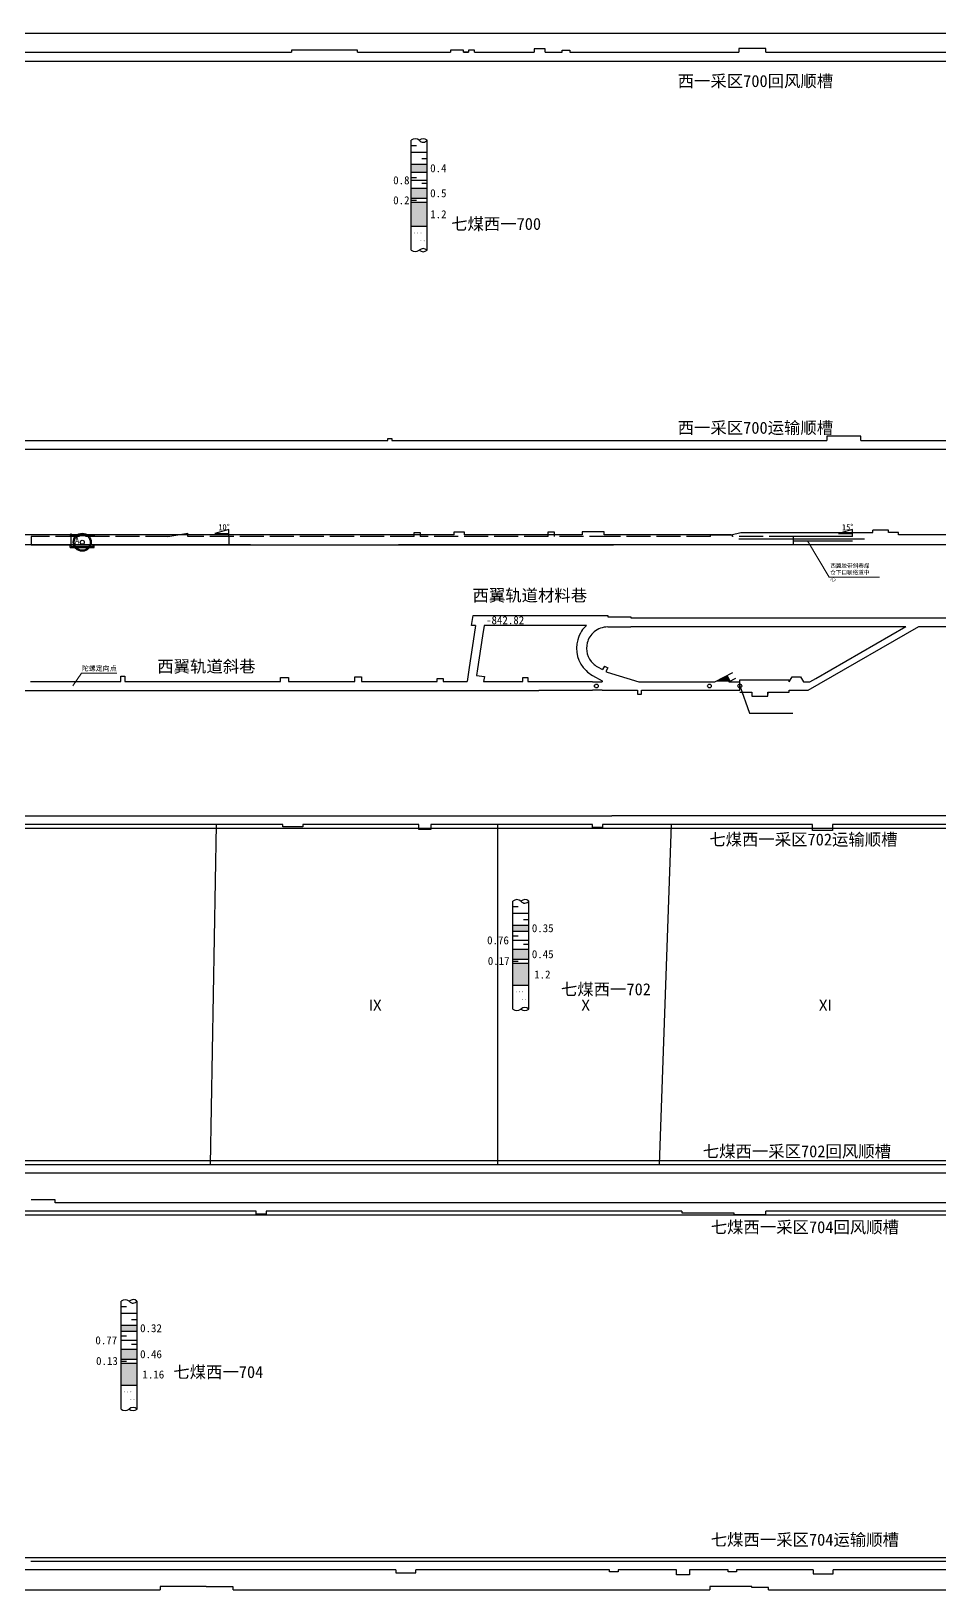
# Model space of a CAD drawing. Header units: millimetres. Extents: x 41513366 to 41522434, y 4590966 to 4600634.
# Drawn here: x 41517265 to 41517719, y 4594929 to 4595708 of the extents above; entities that cross this region are included whole.
import ezdxf

# ---------------------------------------------------------------- set-up
doc = ezdxf.new("R2010")
doc.units = ezdxf.units.MM
for name, pattern in [('ACAD_ISO02W100', [15, 12, -3]), ('hdxx', [7, 4, -3]), ('SJHD', [10, 8, -2])]:
    doc.linetypes.add(name, pattern=pattern)
doc.layers.get('0').update_dxf_attribs({"lineweight": 18})
for name, color, linetype, lineweight in [('12-1煤巷道', 5, 'Continuous', 18), ('2016年12煤进尺', 7, 'Continuous', 18), ('7煤工作面小柱状', 6, 'Continuous', 18), ('7煤工作面编号', 7, 'Continuous', 18), ('7煤巷道', 6, 'Continuous', 18), ('7煤巷道名称', 6, 'Continuous', 18), ('图纸改动标记', 2, 'Continuous', 18), ('岩巷', 30, 'Continuous', 18), ('工作面月末位置', 7, 'Continuous', 18), ('采空区工作面颜色', 6, 'Continuous', 18)]:
    doc.layers.add(name, color=color, linetype=linetype, lineweight=lineweight)
doc.styles.add('仿宋_GB2312', font='')
doc.styles.add('正体', font='')
doc.styles.add('正等线体', font='simhei.ttf')
doc.styles.get('仿宋_GB2312').set_extended_font_data('宋体')
doc.styles.get('正体').set_extended_font_data('宋体')

# ---------------------------------------------------------------- blocks, each defined once
blk = doc.blocks.new('*X42')
at = {"layer": '图纸改动标记', "linetype": 'Continuous', "lineweight": 0, "ltscale": 2}
blk.add_hatch(color=0, dxfattribs=at).paths.add_polyline_path([(41517285.88, 4595380.32), (41517286.78, 4595382.12), (41517287.19, 4595381.85)], flags=0)
at = {"layer": '图纸改动标记', "color": 0, "linetype": 'Continuous', "lineweight": 0, "ltscale": 2}
for p, q in [((41517285.88, 4595380.32), (41517290.18, 4595386.77)), ((41517290.18, 4595386.77), (41517307.87, 4595386.77))]:
    blk.add_line(p, q, dxfattribs=at)
at = {"layer": '图纸改动标记', "color": 0, "linetype": 'ByBlock', "lineweight": 0, "ltscale": 2}
blk.add_line((41517307.87, 4595386.77), (41517307.87, 4595386.77), dxfattribs=at)
blk = doc.blocks.new('*X45')
at = {"layer": '12-1煤巷道', "linetype": 'Continuous', "lineweight": 0, "ltscale": 2}
blk.add_hatch(color=0, dxfattribs=at).paths.add_polyline_path([(41517653.11, 4595452.94), (41517654.34, 4595451.34), (41517653.91, 4595451.09)], flags=0)
at = {"layer": '12-1煤巷道', "color": 0, "linetype": 'Continuous', "lineweight": 0, "ltscale": 2}
for p, q in [((41517653.11, 4595452.94), (41517663.87, 4595434.66)), ((41517663.87, 4595434.66), (41517689.12, 4595434.66))]:
    blk.add_line(p, q, dxfattribs=at)
at = {"layer": '12-1煤巷道', "color": 0, "linetype": 'ByBlock', "lineweight": 0, "ltscale": 2}
blk.add_line((41517689.12, 4595434.66), (41517689.12, 4595434.66), dxfattribs=at)

msp = doc.modelspace()

# ---------------------------------------------------------------- hatches: boundary and pattern name
at = {"layer": '7煤工作面小柱状', "lineweight": -3, "ltscale": 2}
h = msp.add_hatch(color=256, dxfattribs=at)
h.paths.add_polyline_path([(41517463.0097, 4595637.1218), (41517463.0097, 4595641.1218), (41517455.0097, 4595641.1218), (41517455.0097, 4595637.1218)], flags=0)
h.paths.add_polyline_path([(41517463.0097, 4595624.1218), (41517463.0097, 4595629.1218), (41517455.0097, 4595629.1218), (41517455.0097, 4595624.1218)], flags=0)
h.paths.add_polyline_path([(41517463.0097, 4595622.1218), (41517455.0097, 4595622.1218), (41517455.0097, 4595610.1218), (41517463.0097, 4595610.1218)], flags=0)
h = msp.add_hatch(color=6, dxfattribs=at)
h.paths.add_polyline_path([(41517513.8211, 4595260.7764), (41517505.8211, 4595260.7764), (41517505.8211, 4595257.7764), (41517513.8211, 4595257.7764)], flags=0)
h.paths.add_polyline_path([(41517513.8211, 4595248.7764), (41517505.8211, 4595248.7764), (41517505.8211, 4595243.7764), (41517513.8211, 4595243.7764)], flags=0)
h.paths.add_polyline_path([(41517513.8211, 4595241.7764), (41517505.8211, 4595241.7764), (41517505.8211, 4595230.7764), (41517513.8211, 4595230.7764)], flags=0)
h = msp.add_hatch(color=6, dxfattribs=at)
h.paths.add_polyline_path([(41517318.0358, 4595060.8468), (41517310.0358, 4595060.8468), (41517310.0358, 4595057.8468), (41517318.0358, 4595057.8468)], flags=0)
h.paths.add_polyline_path([(41517318.0358, 4595048.8468), (41517310.0358, 4595048.8468), (41517310.0358, 4595043.8468), (41517318.0358, 4595043.8468)], flags=0)
h.paths.add_polyline_path([(41517318.0358, 4595041.8468), (41517310.0358, 4595041.8468), (41517310.0358, 4595030.8468), (41517318.0358, 4595030.8468)], flags=0)
at = {"layer": '岩巷', "linetype": 'ByBlock', "lineweight": -3, "ltscale": 0.5}
msp.add_hatch(color=3, dxfattribs=at).paths.add_polyline_path([(41517613.1913, 4595385.7083), (41517606.8486, 4595382.408), (41517613.7813, 4595382.408), (41517614.6684, 4595382.8696)], flags=0)

# ---------------------------------------------------------------- linework, layer by layer
at = {"color": 4, "lineweight": -3, "ltscale": 0.3}
for points in [[(41517284.64, 4595455.537), (41517296.64, 4595455.537)], [(41517284.64, 4595455.537), (41517284.64, 4595455.037)], [(41517284.64, 4595449.537), (41517284.64, 4595450.837)], [(41517285.14, 4595450.037), (41517285.14, 4595450.837)], [(41517296.14, 4595450.037), (41517296.14, 4595450.837)], [(41517296.64, 4595455.537), (41517296.64, 4595455.037)], [(41517296.64, 4595449.537), (41517296.64, 4595450.837)], [(41517284.64, 4595449.537), (41517296.64, 4595449.537)], [(41517285.14, 4595450.037), (41517296.14, 4595450.037)]]:
    msp.add_lwpolyline(points, dxfattribs=at)
for radius in [4.5, 4, 1]:
    msp.add_circle((41517290.64, 4595452.137), radius, dxfattribs=at)
at = {"layer": '12-1煤巷道', "color": 4, "linetype": 'ByBlock', "lineweight": -3, "ltscale": 2}
for points in [[(41517265.14, 4595455.037), (41517265.14, 4595450.837)], [(41517285.14, 4595450.837), (41517285.14, 4595455.037)], [(41517363.9226, 4595455.037), (41517363.9226, 4595450.837)], [(41517645.9856, 4595455.037), (41517645.9856, 4595450.837)]]:
    msp.add_lwpolyline(points, dxfattribs=at)
at = {"layer": '12-1煤巷道', "color": 3, "linetype": 'ByBlock', "lineweight": -3, "ltscale": 2}
msp.add_lwpolyline([(41517645.988, 4595452.937), (41517675.605, 4595452.937)], dxfattribs=at)
at = {"layer": '2016年12煤进尺', "color": 3, "lineweight": -3, "ltscale": 2}
msp.add_lwpolyline([(41517619.28, 4595380.3087), (41517624.1822, 4595366.7662), (41517645.8468, 4595366.7662)], dxfattribs=at)
at = {"layer": '7煤工作面小柱状', "color": 6, "lineweight": -3, "ltscale": 2}
for p, q in [((41517455.0097, 4595647.1218), (41517463.0097, 4595647.1218)), ((41517455.3882, 4595650.4649), (41517457.7401, 4595650.4649)), ((41517455.0097, 4595641.1218), (41517463.0097, 4595641.1218)), ((41517460.2801, 4595643.9802), (41517462.632, 4595643.9802)), ((41517455.0097, 4595637.1218), (41517463.0097, 4595637.1218)), ((41517455.3882, 4595634.5373), (41517457.7401, 4595634.5373)), ((41517460.2801, 4595631.6854), (41517462.632, 4595631.6854)), ((41517455.0097, 4595629.1218), (41517463.0097, 4595629.1218)), ((41517455.0097, 4595624.1218), (41517463.0097, 4595624.1218)), ((41517455.0097, 4595622.1218), (41517463.0097, 4595622.1218)), ((41517455.3882, 4595623.0831), (41517457.7401, 4595623.0831)), ((41517455.0097, 4595610.1218), (41517463.0097, 4595610.1218)), ((41517505.8211, 4595266.7764), (41517513.8211, 4595266.7764)), ((41517506.1997, 4595270.1194), (41517508.5516, 4595270.1194)), ((41517511.0916, 4595263.6348), (41517513.4435, 4595263.6348)), ((41517505.8211, 4595260.7764), (41517513.8211, 4595260.7764)), ((41517505.8211, 4595257.7764), (41517513.8211, 4595257.7764)), ((41517505.8211, 4595248.7764), (41517513.8211, 4595248.7764)), ((41517506.1997, 4595255.3555), (41517508.5516, 4595255.3555)), ((41517511.0916, 4595251.2693), (41517513.4435, 4595251.2693)), ((41517505.8211, 4595243.7764), (41517513.8211, 4595243.7764)), ((41517505.8211, 4595241.7764), (41517513.8211, 4595241.7764)), ((41517506.1997, 4595242.7596), (41517508.5516, 4595242.7596)), ((41517505.8211, 4595230.7764), (41517513.8211, 4595230.7764)), ((41517310.4143, 4595070.1898), (41517312.7662, 4595070.1898)), ((41517310.0358, 4595066.8468), (41517318.0358, 4595066.8468)), ((41517310.0358, 4595060.8468), (41517318.0358, 4595060.8468)), ((41517315.3062, 4595063.7052), (41517317.6581, 4595063.7052)), ((41517315.3062, 4595063.7052), (41517317.6581, 4595063.7052)), ((41517310.0358, 4595057.8468), (41517318.0358, 4595057.8468)), ((41517310.4143, 4595055.4259), (41517312.7662, 4595055.4259)), ((41517310.0358, 4595048.8468), (41517318.0358, 4595048.8468)), ((41517315.3062, 4595051.3397), (41517317.6581, 4595051.3397)), ((41517310.0358, 4595043.8468), (41517318.0358, 4595043.8468)), ((41517310.0358, 4595041.8468), (41517318.0358, 4595041.8468)), ((41517310.4143, 4595042.83), (41517312.7662, 4595042.83)), ((41517310.0358, 4595030.8468), (41517318.0358, 4595030.8468))]:
    msp.add_line(p, q, dxfattribs=at)
at = {"layer": '7煤工作面小柱状', "lineweight": -3, "ltscale": 2}
for points in [[(41517455.0097, 4595598.1218), (41517455.0097, 4595653.1218)], [(41517463.0097, 4595598.1218), (41517463.0097, 4595653.1218)]]:
    msp.add_lwpolyline(points, dxfattribs=at)
at = {"layer": '7煤工作面小柱状', "color": 6, "lineweight": -3}
for points in [[(41517455.0097, 4595633.1218), (41517463.0097, 4595633.1218)], [(41517505.8211, 4595253.2764), (41517513.8211, 4595253.2764)], [(41517310.0358, 4595053.3468), (41517318.0358, 4595053.3468)]]:
    msp.add_lwpolyline(points, dxfattribs=at)
at = {"layer": '7煤工作面小柱状', "color": 6, "lineweight": -3, "ltscale": 2}
for points in [[(41517505.8211, 4595218.7764), (41517505.8211, 4595272.7764)], [(41517513.8211, 4595218.7764), (41517513.8211, 4595272.7764)], [(41517310.0358, 4595018.8468), (41517310.0358, 4595072.8468)], [(41517310.0358, 4595018.8468), (41517310.0358, 4595072.8468)], [(41517318.0358, 4595018.8468), (41517318.0358, 4595072.8468)], [(41517318.0358, 4595018.8468), (41517318.0358, 4595072.8468)]]:
    msp.add_lwpolyline(points, dxfattribs=at)
for centre, radius, start, end in [((41517456.9999, 4595650.7869), 3.0681, 47.5060131, 130.4425937), ((41517461.0713, 4595651.008), 2.8569, 48.7036146, 134.4013934), ((41517461.0125, 4595654.6315), 2.5036, 219.2019678, 322.9147652), ((41517461.0097, 4595596.0217), 2.9001, 46.3985288, 133.6014712), ((41517457.0097, 4595600.5977), 3.1828, 231.0689597, 308.9310403), ((41517461.0097, 4595600.4951), 3.1036, 229.8784805, 310.1215195), ((41517507.8114, 4595270.4414), 3.0681, 47.5060131, 130.4425932), ((41517511.8828, 4595270.6625), 2.8569, 48.7036151, 134.4013934), ((41517511.8239, 4595274.2861), 2.5036, 219.2019678, 322.9147651), ((41517507.8211, 4595221.2523), 3.1828, 231.0689592, 308.9310403), ((41517511.8211, 4595216.6763), 2.9001, 46.3985289, 133.6014712), ((41517511.8211, 4595221.1497), 3.1036, 229.8784799, 310.1215201), ((41517312.026, 4595070.5118), 3.0681, 47.5060131, 130.4425932), ((41517316.0974, 4595070.7329), 2.8569, 48.7036145, 134.4013934), ((41517316.0386, 4595074.3565), 2.5036, 219.2019678, 322.9147651), ((41517312.0358, 4595021.3227), 3.1828, 231.0689597, 308.9310403), ((41517316.0358, 4595016.7467), 2.9001, 46.3985289, 133.6014712), ((41517316.0358, 4595021.2201), 3.1036, 229.8784805, 310.1215195)]:
    msp.add_arc(centre, radius, start, end, dxfattribs=at)
at = {"layer": '7煤巷道', "lineweight": -3}
for p, q in [((41517521.952, 4595698.844), (41517516.452, 4595698.844)), ((41517516.452, 4595698.844), (41517516.452, 4595697.144)), ((41517521.952, 4595697.144), (41517521.952, 4595698.844)), ((41517679.814, 4595505.144), (41517662.814, 4595505.144)), ((41517662.814, 4595505.144), (41517662.814, 4595502.944)), ((41517679.814, 4595502.944), (41517679.814, 4595505.144)), ((41517693.603, 4595458.137), (41517685.703, 4595458.137)), ((41517300.671, 4595455.837), (41517250.641, 4595455.837)), ((41517300.671, 4595450.837), (41517250.641, 4595450.837)), ((41517374.671, 4595455.837), (41517300.671, 4595455.837)), ((41517374.671, 4595450.837), (41517300.671, 4595450.837)), ((41517448.707, 4595455.837), (41517374.671, 4595455.837)), ((41517476.471, 4595455.837), (41517448.707, 4595455.837)), ((41517522.509, 4595450.837), (41517448.707, 4595450.837)), ((41517522.509, 4595455.837), (41517481.471, 4595455.837)), ((41517600.587, 4595450.837), (41517571.0644, 4595450.837)), ((41517745.4744, 4595450.837), (41517675.6026, 4595450.837)), ((41517698.603, 4595457.037), (41517693.603, 4595457.037)), ((41517745.4744, 4595455.837), (41517698.603, 4595455.837)), ((41516889.705, 4595315.352), (41517555.318, 4595315.352)), ((41517290.4522, 4595311.152), (41517148.9853, 4595311.152)), ((41517390.798, 4595311.152), (41517290.4522, 4595311.152)), ((41517409.386, 4595311.152), (41517400.798, 4595311.152)), ((41517458.798, 4595311.152), (41517409.386, 4595311.152)), ((41517545.586, 4595311.152), (41517464.798, 4595311.152)), ((41517555.318, 4595311.152), (41517550.586, 4595311.152)), ((41517844.174, 4595315.352), (41517555.318, 4595315.352)), ((41517655.656, 4595311.152), (41517555.318, 4595311.152)), ((41517741.242, 4595311.152), (41517665.656, 4595311.152)), ((41517147.968, 4595141.152), (41517287.874, 4595141.152)), ((41517287.874, 4595141.152), (41517449.301, 4595141.152)), ((41517449.301, 4595141.152), (41518243.485, 4595141.152)), ((41517147.968, 4595136.952), (41517287.874, 4595136.952)), ((41517287.874, 4595136.952), (41517449.301, 4595136.952)), ((41517449.301, 4595136.952), (41518241.4681, 4595136.952)), ((41517277.067, 4595123.552), (41517265.067, 4595123.552)), ((41517277.067, 4595121.952), (41517277.067, 4595123.552)), ((41517326.117, 4595117.752), (41517240.057, 4595117.752)), ((41517326.117, 4595121.952), (41517277.067, 4595121.952)), ((41517409.686, 4595121.952), (41517326.117, 4595121.952)), ((41517377.501, 4595117.752), (41517326.117, 4595117.752)), ((41517377.501, 4595116.252), (41517377.501, 4595117.752)), ((41517377.501, 4595116.252), (41517377.501, 4595117.752)), ((41517382.501, 4595116.252), (41517377.501, 4595116.252)), ((41517382.501, 4595116.252), (41517377.501, 4595116.252)), ((41517409.686, 4595117.752), (41517382.501, 4595117.752)), ((41517382.501, 4595117.752), (41517382.501, 4595116.252)), ((41517382.501, 4595117.752), (41517382.501, 4595116.252)), ((41517561.432, 4595121.952), (41517409.686, 4595121.952)), ((41517561.432, 4595117.752), (41517409.686, 4595117.752)), ((41517684.616, 4595121.952), (41517561.432, 4595121.952)), ((41517590.286, 4595117.752), (41517561.432, 4595117.752)), ((41517684.616, 4595117.752), (41517632.286, 4595117.752)), ((41517756.46, 4595121.952), (41517684.616, 4595121.952)), ((41517734.126, 4595117.752), (41517684.616, 4595117.752)), ((41517341.17, 4594938.552), (41517227.1899, 4594938.552)), ((41517341.17, 4594942.752), (41517264.9899, 4594942.752)), ((41517560.7044, 4594942.752), (41517341.17, 4594942.752)), ((41517447.397, 4594938.552), (41517341.17, 4594938.552)), ((41517447.397, 4594938.552), (41517447.397, 4594937.052)), ((41517447.397, 4594937.052), (41517457.397, 4594937.052)), ((41517554.205, 4594938.552), (41517457.397, 4594938.552)), ((41517457.397, 4594937.052), (41517457.397, 4594938.552)), ((41517560.7044, 4594938.552), (41517558.405, 4594938.552)), ((41517691.065, 4594942.752), (41517560.7044, 4594942.752)), ((41517587.605, 4594938.552), (41517560.7044, 4594938.552)), ((41517613.405, 4594938.552), (41517594.105, 4594938.552)), ((41517655.905, 4594938.552), (41517617.605, 4594938.552)), ((41517691.065, 4594938.552), (41517665.905, 4594938.552)), ((41517723.105, 4594942.752), (41517691.065, 4594942.752)), ((41517854.047, 4594938.552), (41517691.065, 4594938.552)), ((41516896.2, 4594928.552), (41517293.837, 4594928.552)), ((41517293.837, 4594928.552), (41517329.525, 4594928.552)), ((41517366.025, 4594928.552), (41517417.837, 4594928.552)), ((41517366.025, 4594928.552), (41517417.837, 4594928.552)), ((41517417.837, 4594928.552), (41517575.618, 4594928.552)), ((41517417.837, 4594928.552), (41517575.618, 4594928.552)), ((41517575.618, 4594928.552), (41517604.214, 4594928.552)), ((41517575.618, 4594928.552), (41517604.214, 4594928.552)), ((41517633.614, 4594928.552), (41517679.406, 4594928.552)), ((41517633.614, 4594928.552), (41517679.406, 4594928.552)), ((41517679.406, 4594928.552), (41518052.612, 4594928.552))]:
    msp.add_line(p, q, dxfattribs=at)
for points in [[(41516895.7085, 4595706.7115), (41516979.594, 4595706.627), (41517057.51, 4595706.488), (41517098.859, 4595706.506), (41517189.811, 4595706.56), (41517276.635, 4595706.643), (41517369.307, 4595706.59), (41517448.08, 4595706.574), (41517511.46, 4595706.582), (41517610.146, 4595706.575), (41517654.831, 4595706.567), (41517745.677, 4595706.643), (41517813.659, 4595706.65), (41517897.167, 4595706.673), (41517985.916, 4595706.669), (41518072.387, 4595707.599), (41518162.481, 4595707.501), (41518197.939, 4595707.179), (41518223.887, 4595707.188), (41518306.181, 4595707.233), (41518392.856, 4595707.271), (41518483.943, 4595707.1433)], [(41517070.673, 4595692.644), (41518452.849, 4595692.644), (41518452.849, 4595691.544), (41518483.943, 4595691.544)], [(41517239.748, 4595697.144), (41517395.25, 4595697.144)], [(41517428.25, 4595697.144), (41517428.25, 4595698.044), (41517395.25, 4595698.044), (41517395.25, 4595697.144)], [(41517428.25, 4595697.144), (41517474.708, 4595697.144)], [(41517483.708, 4595697.144), (41517481.208, 4595697.144), (41517481.208, 4595698.044), (41517474.708, 4595698.044), (41517474.708, 4595697.144)], [(41517481.208, 4595697.144), (41517483.708, 4595697.144)], [(41517486.708, 4595697.144), (41517486.708, 4595698.144), (41517483.708, 4595698.144), (41517483.708, 4595697.144)], [(41517486.708, 4595697.144), (41517516.452, 4595697.144)], [(41517521.952, 4595697.144), (41517530.455, 4595697.144)], [(41517530.455, 4595697.144), (41517530.455, 4595698.044), (41517534.255, 4595698.044), (41517534.255, 4595697.144)], [(41517534.255, 4595697.144), (41517618.733, 4595697.144)], [(41517632.233, 4595697.144), (41517632.233, 4595698.944), (41517618.733, 4595698.944), (41517618.733, 4595697.144)], [(41517632.233, 4595697.144), (41517807.741, 4595697.144)], [(41517247.495, 4595502.944), (41517443.404, 4595502.944)], [(41517247.495, 4595498.744), (41518395.2089, 4595498.744)], [(41517443.404, 4595502.944), (41517443.404, 4595503.944), (41517445.404, 4595503.944), (41517445.404, 4595502.944)], [(41517445.404, 4595502.944), (41517662.814, 4595502.944)], [(41517679.814, 4595502.944), (41518016.439, 4595502.944)], [(41517685.703, 4595457.037), (41517685.703, 4595458.137)], [(41517693.603, 4595457.037), (41517693.603, 4595458.137)], [(41517476.471, 4595455.837), (41517476.471, 4595457.337), (41517481.471, 4595457.337), (41517481.471, 4595455.837)], [(41517615.012, 4595455.837), (41517551.424, 4595455.837), (41517551.424, 4595457.337), (41517540.524, 4595457.337), (41517540.524, 4595455.837), (41517522.509, 4595455.837)], [(41517615.012, 4595455.837), (41517619.812, 4595457.037)], [(41517619.812, 4595457.037), (41517685.703, 4595457.037)], [(41517698.603, 4595455.837), (41517698.603, 4595457.037)], [(41517400.798, 4595311.152), (41517400.798, 4595309.952), (41517390.798, 4595309.952), (41517390.798, 4595311.152)], [(41517464.798, 4595311.152), (41517464.798, 4595308.652), (41517458.798, 4595308.652), (41517458.798, 4595311.152)], [(41517550.586, 4595311.152), (41517550.586, 4595309.652), (41517545.586, 4595309.652), (41517545.586, 4595311.152)], [(41517665.656, 4595311.152), (41517665.656, 4595308.152), (41517655.656, 4595308.152), (41517655.656, 4595311.152)], [(41517590.286, 4595117.752), (41517590.286, 4595116.952), (41517616.286, 4595116.952)], [(41517616.286, 4595116.952), (41517616.286, 4595116.152), (41517632.286, 4595116.152), (41517632.286, 4595117.752)], [(41517558.405, 4594938.552), (41517558.405, 4594937.552), (41517554.205, 4594937.552), (41517554.205, 4594938.552)], [(41517594.105, 4594938.552), (41517594.105, 4594936.052), (41517587.605, 4594936.052), (41517587.605, 4594938.552)], [(41517617.605, 4594938.552), (41517617.605, 4594937.552), (41517613.405, 4594937.552), (41517613.405, 4594938.552)], [(41517655.905, 4594938.552), (41517655.905, 4594936.552), (41517665.905, 4594936.552), (41517665.905, 4594938.552)], [(41517352.525, 4594930.052), (41517352.525, 4594930.152), (41517329.525, 4594930.152), (41517329.525, 4594928.552)], [(41517366.025, 4594928.552), (41517366.025, 4594930.052), (41517352.525, 4594930.052)], [(41517366.025, 4594928.552), (41517366.025, 4594930.052), (41517352.525, 4594930.052)], [(41517625.214, 4594929.752), (41517625.214, 4594930.252), (41517604.214, 4594930.252), (41517604.214, 4594928.552)], [(41517633.614, 4594928.552), (41517633.614, 4594929.752), (41517625.214, 4594929.752)]]:
    msp.add_lwpolyline(points, dxfattribs=at)
at = {"layer": '图纸改动标记', "color": 30, "linetype": 'ACAD_ISO02W100', "lineweight": -3}
for p, q in [((41517604.609, 4595455.037), (41517556.155, 4595455.037)), ((41517645.9856, 4595455.037), (41517615.609, 4595455.037))]:
    msp.add_line(p, q, dxfattribs=at)
for points in [[(41517334.319, 4595455.037), (41517265.14, 4595455.037)], [(41517456.452, 4595455.037), (41517343.3946, 4595455.037)], [(41517456.452, 4595455.037), (41517456.452, 4595457.037), (41517459.452, 4595457.037), (41517459.452, 4595455.037)], [(41517523.457, 4595455.037), (41517459.452, 4595455.037)], [(41517556.155, 4595455.037), (41517526.557, 4595455.037)], [(41517604.609, 4595455.846), (41517615.609, 4595455.846)]]:
    msp.add_lwpolyline(points, dxfattribs=at)
at = {"layer": '图纸改动标记', "color": 3, "lineweight": -3, "ltscale": 2}
for points in [[(41517618.809, 4595453.786), (41517681.5372, 4595453.786)], [(41517619.28, 4595378.208), (41517619.28, 4595382.4093)]]:
    msp.add_lwpolyline(points, dxfattribs=at)
at = {"layer": '图纸改动标记', "color": 1, "lineweight": -3, "ltscale": 2}
for centre in [(41517547.591, 4595380.308), (41517604.089, 4595380.308)]:
    msp.add_circle(centre, 0.935, dxfattribs=at)
at = {"layer": '图纸改动标记', "color": 3, "lineweight": -3, "ltscale": 2}
msp.add_circle((41517619.28, 4595380.31), 0.935, dxfattribs=at)
at = {"layer": '岩巷', "lineweight": -3}
for p, q in [((41517600.307, 4595450.837), (41517522.509, 4595450.837)), ((41517567.068, 4595414.3034), (41517572.17, 4595414.3034)), ((41517567.068, 4595410.1034), (41517572.17, 4595410.1034)), ((41517657.2629, 4595384.1156), (41517702.2762, 4595410.1034)), ((41517658.8629, 4595381.3443), (41517708.6763, 4595410.1034)), ((41517264.776, 4595382.61), (41517281.153, 4595382.61)), ((41517281.153, 4595382.61), (41517293.628, 4595382.61)), ((41517293.628, 4595382.61), (41517309.846, 4595382.61)), ((41517311.846, 4595382.61), (41517353.04, 4595382.61)), ((41517353.04, 4595382.61), (41517389.695, 4595382.61)), ((41517393.695, 4595382.61), (41517413.475, 4595382.61)), ((41517413.475, 4595382.61), (41517426.93, 4595382.61)), ((41517430.13, 4595382.61), (41517467.975, 4595382.61)), ((41517470.975, 4595382.61), (41517482.9482, 4595382.61)), ((41517491.2428, 4595382.61), (41517499.588, 4595382.61)), ((41517499.588, 4595382.61), (41517510.888, 4595382.61)), ((41517644.007, 4595382.408), (41517644.0072, 4595382.408)), ((41517651.094, 4595382.408), (41517654.3052, 4595382.408)), ((41517653.4305, 4595378.208), (41517658.8629, 4595381.3443)), ((41517654.3052, 4595382.408), (41517657.2629, 4595384.1156)), ((41517251.429, 4595378.01), (41517281.153, 4595378.01)), ((41517281.153, 4595378.01), (41517293.628, 4595378.01)), ((41517293.628, 4595378.01), (41517353.04, 4595378.01)), ((41517353.04, 4595378.01), (41517413.475, 4595378.01)), ((41517413.475, 4595378.01), (41517458.606, 4595378.01)), ((41517458.606, 4595378.01), (41517499.588, 4595378.01)), ((41517499.588, 4595378.01), (41517518.827, 4595378.01)), ((41517568.153, 4595376.21), (41517570.153, 4595376.208))]:
    msp.add_line(p, q, dxfattribs=at)
for points in [[(41517356.9356, 4595456.4611), (41517363.9343, 4595456.4527), (41517363.9226, 4595458.4643), (41517356.9356, 4595456.4611)], [(41517668.603, 4595456.4611), (41517675.6017, 4595456.4527), (41517675.59, 4595458.4643), (41517668.603, 4595456.4611)], [(41517265.14, 4595450.837), (41517556.155, 4595450.837)], [(41517285.14, 4595455.037), (41517285.14, 4595456.4736)], [(41517333.3946, 4595455.037), (41517343.3946, 4595456.637)], [(41517343.3946, 4595455.037), (41517343.3946, 4595456.637)], [(41517363.9226, 4595455.037), (41517363.9226, 4595456.4736)], [(41517523.457, 4595455.037), (41517523.457, 4595457.284)], [(41517523.457, 4595457.284), (41517526.557, 4595457.284), (41517526.557, 4595455.037)], [(41517675.6026, 4595450.837), (41517556.155, 4595450.837)], [(41517675.59, 4595455.037), (41517645.9856, 4595455.037)], [(41517675.59, 4595455.037), (41517675.59, 4595456.4736)], [(41517487.2129, 4595410.603), (41517485.2129, 4595410.603), (41517485.9746, 4595415.6032), (41517487.9746, 4595415.603), (41517500.045, 4595415.603), (41517513.045, 4595415.603), (41517545.045, 4595415.603), (41517553.264, 4595415.603), (41517553.264, 4595414.803), (41517561.133, 4595414.803), (41517564.845, 4595414.803), (41517564.845, 4595414.3034), (41517567.068, 4595414.3034)], [(41517572.17, 4595414.3034), (41518059.762, 4595414.3034)], [(41517487.2129, 4595410.603), (41517486.517, 4595406.0356), (41517483.9973, 4595389.4966), (41517482.9482, 4595382.61)], [(41517490.6691, 4595405.403), (41517488.1494, 4595388.864)], [(41517491.4614, 4595410.603), (41517490.6691, 4595405.403)], [(41517542.605, 4595410.603), (41517513.045, 4595410.603), (41517500.045, 4595410.603), (41517491.4614, 4595410.603)], [(41517553.264, 4595409.803), (41517561.133, 4595409.803)], [(41517561.133, 4595409.803), (41517564.845, 4595409.803)], [(41517564.845, 4595410.1034), (41517567.068, 4595410.1034)], [(41517564.845, 4595409.803), (41517564.845, 4595410.1034)], [(41517572.17, 4595410.1034), (41517612.67, 4595410.1034)], [(41517612.67, 4595410.1034), (41517702.2762, 4595410.1034)], [(41517708.6763, 4595410.1034), (41517921.712, 4595410.1034), (41517962.712, 4595410.1034), (41518059.762, 4595410.1034)], [(41517488.1494, 4595388.864), (41517487.6485, 4595385.5758), (41517491.6028, 4595384.9733), (41517491.2428, 4595382.61)], [(41517548.109, 4595389.9409), (41517550.6412, 4595388.5335)], [(41517551.6135, 4595390.2813), (41517550.6412, 4595388.5335)], [(41517551.6128, 4595390.2817), (41517553.361, 4595389.3101)], [(41517553.3617, 4595389.3097), (41517552.3894, 4595387.5619)], [(41517309.846, 4595382.61), (41517309.846, 4595385.21), (41517311.846, 4595385.21), (41517311.846, 4595382.61)], [(41517389.695, 4595382.61), (41517389.695, 4595384.61), (41517393.695, 4595384.61), (41517393.695, 4595382.61)], [(41517426.93, 4595382.61), (41517426.93, 4595384.81), (41517430.13, 4595384.81), (41517430.13, 4595382.61)], [(41517467.975, 4595382.61), (41517467.975, 4595384.11), (41517470.975, 4595384.11), (41517470.975, 4595382.61)], [(41517510.888, 4595382.61), (41517510.888, 4595384.61), (41517513.288, 4595384.61), (41517513.288, 4595382.61), (41517518.827, 4595382.61)], [(41517518.827, 4595382.61), (41517545.677, 4595382.61), (41517545.677, 4595382.41), (41517550.467, 4595382.41)], [(41517545.68, 4595385.5706), (41517550.467, 4595382.91)], [(41517550.467, 4595382.91), (41517550.467, 4595382.41)], [(41517552.3894, 4595387.5619), (41517552.898, 4595387.2792)], [(41517552.898, 4595387.2792), (41517568.831, 4595382.41)], [(41517568.831, 4595382.408), (41517580.3375, 4595382.408)], [(41517580.3375, 4595382.41), (41517603.289, 4595382.408)], [(41517603.289, 4595382.408), (41517606.8486, 4595382.408)], [(41517606.8486, 4595382.408), (41517615.7861, 4595387.0584)], [(41517613.7813, 4595382.408), (41517617.2632, 4595384.2197)], [(41517613.7813, 4595382.408), (41517619.28, 4595382.408)], [(41517619.28, 4595382.4093), (41517619.28, 4595383.414), (41517644.007, 4595383.414)], [(41517644.007, 4595382.4076), (41517644.007, 4595383.414)], [(41517550.467, 4595378.21), (41517545.677, 4595378.21), (41517545.677, 4595378.01), (41517518.827, 4595378.01)], [(41517550.467, 4595378.21), (41517568.155, 4595378.21)], [(41517568.155, 4595378.21), (41517568.155, 4595376.21), (41517570.155, 4595376.208), (41517570.155, 4595378.208)], [(41517570.155, 4595378.208), (41517580.3375, 4595378.208)], [(41517580.3375, 4595378.208), (41517603.289, 4595378.208)], [(41517603.289, 4595378.208), (41517619.28, 4595378.208)], [(41517619.28, 4595377.214), (41517625.252, 4595377.214), (41517625.252, 4595376.208), (41517625.252, 4595375.208), (41517633.252, 4595375.208), (41517633.252, 4595377.214), (41517644.007, 4595377.214), (41517644.007, 4595378.208), (41517653.4305, 4595378.208)]]:
    msp.add_lwpolyline(points, dxfattribs=at)
at = {"layer": '岩巷', "linetype": 'hdxx', "lineweight": -3, "ltscale": 0.5}
for points in [[(41517604.609, 4595455.037), (41517604.609, 4595455.846)], [(41517615.609, 4595455.037), (41517615.609, 4595455.846)]]:
    msp.add_lwpolyline(points, dxfattribs=at)
at = {"layer": '岩巷', "linetype": 'ByBlock', "lineweight": -3, "ltscale": 0.5}
for points in [[(41517644.0072, 4595382.408), (41517645.4506, 4595384.908), (41517649.6506, 4595384.908), (41517651.094, 4595382.408)], [(41517633.252, 4595377.214), (41517633.252, 4595376.208)]]:
    msp.add_lwpolyline(points, dxfattribs=at)
at = {"layer": '岩巷', "lineweight": -3}
for centre, radius, start, end in [((41517553.264, 4595399.203), 15.6, 147.0768553, 164.3788519), ((41517553.763, 4595398.8236), 16.2251, 133.447966, 146.9098305), ((41517553.2767, 4595399.2142), 10.616, 147.6785803, 165.3171536), ((41517553.255, 4595399.197), 10.5904, 129.7148932, 147.5373777), ((41517553.264, 4595399.203), 10.6, 90, 129.773261), ((41517553.264, 4595399.203), 15.6, 164.3788519, 226.0691511), ((41517553.2767, 4595399.2142), 10.616, 165.3171538, 226.0699098), ((41517553.264, 4595399.203), 15.6, 226.0691529, 240.9120011), ((41517553.2767, 4595399.2142), 10.616, 226.0699098, 240.8814595)]:
    msp.add_arc(centre, radius, start, end, dxfattribs=at)
at = {"layer": '工作面月末位置', "color": 20, "lineweight": -3}
for p, q in [((41517354.6807, 4595141.152), (41517357.7479, 4595311.152)), ((41517498.1417, 4595311.152), (41517498.1417, 4595141.152))]:
    msp.add_line(p, q, dxfattribs=at)
msp.add_lwpolyline([(41517584.9938, 4595311.152), (41517578.9771, 4595141.152)], dxfattribs=at)
at = {"layer": '采空区工作面颜色', "color": 20, "lineweight": -3}
msp.add_lwpolyline([(41517781.3569, 4595143.152), (41517783.4127, 4595309.1519), (41516901, 4595309.152), (41516901, 4595143.152)], close=True, dxfattribs=at)
at = {"layer": '采空区工作面颜色', "color": 205, "lineweight": -3}
msp.add_lwpolyline([(41518163.9097, 4595115.752), (41516900.988, 4595115.752), (41516901.0017, 4594944.7522), (41518165.7615, 4594944.7659), (41518163.9099, 4595115.7303)], dxfattribs=at)

# ---------------------------------------------------------------- block references
at = {"layer": '12-1煤巷道', "color": 3, "linetype": 'ByBlock', "lineweight": -3, "ltscale": 2}
msp.add_blockref('*X45', (0, 0), dxfattribs=at)
at = {"layer": '图纸改动标记', "color": 2, "linetype": 'ByBlock', "lineweight": -3, "ltscale": 2}
msp.add_blockref('*X42', (0, 0), dxfattribs=at)

# ---------------------------------------------------------------- texts
at = {"color": 4, "lineweight": -3, "ltscale": 0.3, "insert": (41517289.1274, 4595453.1112), "char_height": 3.2, "width": 3.235955, "attachment_point": 6, "style": '正等线体'}
msp.add_mtext('A', dxfattribs=at)
at = {"layer": '7煤工作面小柱状', "color": 6, "lineweight": -3, "ltscale": 2, "attachment_point": 1, "style": '正等线体'}
for s, insert, char_height, width in [('0.4', (41517464.5207, 4595641.1046), 4, 15.345433), ('0.8', (41517446.037, 4595635.0872), 4, 9.586523), ('0.2', (41517446.037, 4595625.0872), 4, 9.586523), ('0.5', (41517464.5207, 4595628.6046), 4, 15.345433), ('1.2', (41517464.5207, 4595618.1046), 4, 15.345433), ('...', (41517455.9693, 4595608.6207), 2, 26.131101), ('...', (41517459.1314, 4595604.6544), 2, 26.131101), ('0.35', (41517515.3321, 4595261.2592), 4, 15.345433), ('0.76', (41517492.974, 4595255.2079), 4, 11.191011), ('0.45', (41517515.3321, 4595248.2592), 4, 15.345433), ('0.17', (41517493.3248, 4595244.8631), 4, 11.101124), ('1.2', (41517516.4917, 4595238.1125), 4, 15.345433), ('...', (41517506.7808, 4595229.2753), 2, 26.131101), ('...', (41517509.9429, 4595225.3089), 2, 26.131101), ('0.32', (41517319.5468, 4595061.3296), 4, 15.345433), ('0.77', (41517297.1886, 4595055.2783), 4, 11.101124), ('0.46', (41517319.5468, 4595048.3296), 4, 15.345433), ('0.13', (41517297.5394, 4595044.9335), 4, 11.033708), ('1.16', (41517320.7063, 4595038.1829), 4, 15.345433), ('...', (41517310.9954, 4595029.3457), 2, 26.131101), ('...', (41517314.1575, 4595025.3793), 2, 26.131101)]:
    msp.add_mtext(s, dxfattribs=dict(at, insert=insert, char_height=char_height, width=width))
at = {"layer": '7煤工作面编号', "color": 6, "linetype": 'SJHD', "lineweight": -3, "char_height": 6, "width": 234.47629, "attachment_point": 8, "style": '正等线体'}
for s, insert in [('{\\fSimSun|b0|i0|c134|p49;七煤西一700}', (41517497.4575, 4595607.6198)), ('{\\fSimSun|b0|i0|c134|p49;七煤西一702}', (41517552.3612, 4595225.0711)), ('{\\fSimSun|b0|i0|c134|p49;七煤西一704}', (41517358.6374, 4595033.7676))]:
    msp.add_mtext(s, dxfattribs=dict(at, insert=insert))
at = {"layer": '7煤巷道名称', "color": 6, "linetype": 'SJHD', "lineweight": -3, "char_height": 6, "attachment_point": 8, "style": '仿宋_GB2312'}
for s, insert, width in [('西一采区700回风顺槽', (41517627.0703, 4595678.9991), 253.236029), ('西一采区700运输顺槽', (41517627.0703, 4595505.7031), 253.236029), ('七煤西一采区702运输顺槽', (41517651.0505, 4595299.8952), 255.47217), ('七煤西一采区702回风顺槽', (41517647.7772, 4595144.0441), 434.630225)]:
    msp.add_mtext(s, dxfattribs=dict(at, insert=insert, width=width))
at = {"layer": '7煤巷道名称', "lineweight": -3, "char_height": 6, "attachment_point": 1, "style": '正等线体'}
for s, insert, width in [('七煤西一采区704回风顺槽', (41517604.723, 4595112.8199), 230.797694), ('七煤西一采区704运输顺槽', (41517604.723, 4594956.6078), 154.131967)]:
    msp.add_mtext(s, dxfattribs=dict(at, insert=insert, width=width))
at = {"layer": '图纸改动标记', "color": 2, "lineweight": -3, "insert": (41517290.3517, 4595390.4007), "char_height": 2.5, "width": 19.501518, "attachment_point": 1, "style": '仿宋_GB2312'}
msp.add_mtext('陀螺定向点', dxfattribs=at)
at = {"layer": '图纸改动标记', "color": 3, "lineweight": -3, "ltscale": 2, "insert": (41517618.9895, 4595381.0485), "char_height": 1.5, "width": 19.501518, "attachment_point": 1, "style": '仿宋_GB2312'}
msp.add_mtext('1', dxfattribs=at)
at = {"layer": '岩巷', "lineweight": -3, "char_height": 3.05889, "width": 22.318737, "attachment_point": 1, "rotation": 1.1037307, "style": '正等线体'}
for s, insert in [('10%%D', (41517358.6229, 4595461.1997)), ('15%%D', (41517670.2902, 4595461.1997))]:
    msp.add_mtext(s, dxfattribs=dict(at, insert=insert))
at = {"layer": '岩巷', "color": 3, "lineweight": -3, "insert": (41517664.4703, 4595441.4158), "char_height": 2, "width": 22.126284, "attachment_point": 1, "style": '仿宋_GB2312'}
msp.add_mtext('西翼胶带斜巷煤仓下口联络道中心', dxfattribs=at)
at = {"layer": '岩巷', "lineweight": -3, "style": '正等线体'}
for s, insert, char_height, width, attachment_point in [('西翼轨道材料巷', (41517485.6824, 4595428.6077), 6, 178.452, 1), ('-842.82', (41517492.4561, 4595413.1723), 4, 29.52809, 4), ('西翼轨道斜巷', (41517328.1235, 4595393.0982), 6, 152.568, 1)]:
    msp.add_mtext(s, dxfattribs=dict(at, insert=insert, char_height=char_height, width=width, attachment_point=attachment_point))
at = {"layer": '工作面月末位置', "color": 1, "lineweight": -3, "char_height": 5, "width": 19.253333, "attachment_point": 1, "style": '正体'}
for s, insert in [('{\\H1.083x;Ⅸ}', (41517433.326, 4595223.479)), ('{\\H1.083x;Ⅹ}', (41517538.5392, 4595223.479)), ('{\\H1.083x;Ⅺ}', (41517658.3493, 4595223.479))]:
    msp.add_mtext(s, dxfattribs=dict(at, insert=insert))

doc.saveas('drawing.dxf')
